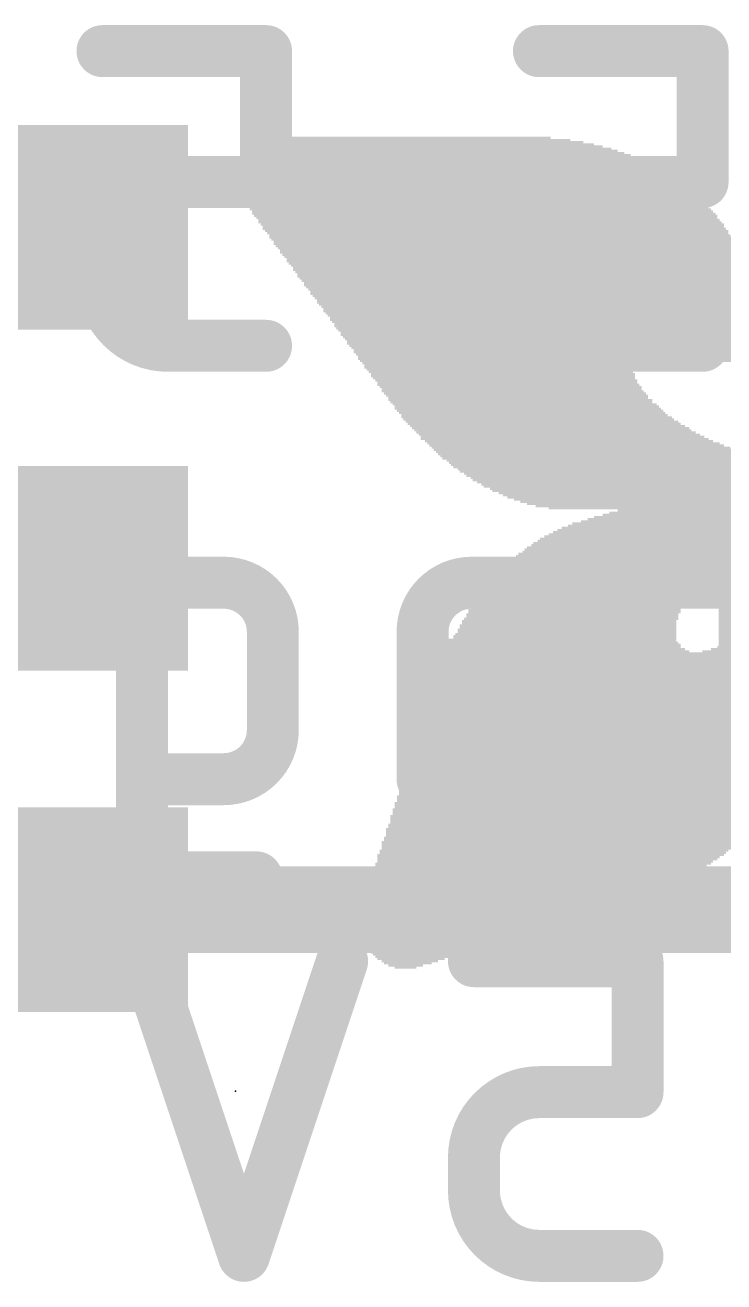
# Model space of a CAD drawing. Extents: x -0.1 to 25.5, y -0.1 to 17.9.
# Drawn here: x 5.351 to 7.401, y 6.299 to 9.982 of the extents above; entities that cross this region are included whole.
import ezdxf

# ---------------------------------------------------------------- set-up
doc = ezdxf.new("R2010")
doc.units = 0
for name, color, linetype in [('1', 12, 'CONTINUOUS'), ('21', 40, 'CONTINUOUS'), ('22', 6, 'CONTINUOUS'), ('23', 53, 'CONTINUOUS')]:
    doc.layers.add(name, color=color, linetype=linetype)

# ---------------------------------------------------------------- blocks, each defined once
blk = doc.blocks.new('RECT')
blk.add_solid([(-0.5, -0.5), (0.5, -0.5), (-0.5, 0.5), (0.5, 0.5)])

msp = doc.modelspace()

# ---------------------------------------------------------------- linework, layer by layer
at = {"layer": '1', "const_width": 0.254}
msp.add_lwpolyline([(5.054, 7.39), (9.247, 7.39)], dxfattribs=at)
at = {"layer": '22', "const_width": 0.1524}
for points in [[(6.0582, 9.906), (5.5784, 9.906)], [(6.0582, 9.5222), (6.0582, 9.906)], [(7.3384, 9.906), (6.8586, 9.906)], [(7.3384, 9.5222), (7.3384, 9.906)], [(5.7704, 9.5222), (6.0582, 9.5222)], [(7.0505, 9.5222), (7.3384, 9.5222)], [(5.5784, 9.2343), (5.5784, 9.3303)], [(6.8586, 9.2343), (6.8586, 9.3303)], [(6.4824, 9.0904), (6.4344, 9.0904)], [(6.4344, 9.0904), (6.4344, 9.0424)], [(6.4824, 9.0424), (6.4824, 9.0904)], [(6.0582, 9.0424), (5.7704, 9.0424)], [(6.4344, 9.0424), (6.4824, 9.0424)], [(7.3384, 9.0424), (7.0505, 9.0424)], [(7.4619, 8.636), (7.4619, 7.9163)], [(5.9341, 8.3481), (5.6942, 8.3481)], [(5.6942, 8.3481), (5.6942, 7.6285)], [(6.6611, 8.3481), (6.853, 8.3481)], [(7.5579, 8.3481), (7.27, 8.3481)], [(6.078, 7.9163), (6.078, 8.2042)], [(6.5171, 7.7724), (6.5171, 8.2042)], [(6.5171, 8.1082), (6.733, 8.1082)], [(5.6942, 7.7724), (5.9341, 7.7724)], [(6.733, 7.7724), (6.5171, 7.7724)], [(7.318, 7.7724), (7.27, 7.7724)], [(5.8381, 7.4845), (6.03, 7.4845)], [(5.9933, 6.3754), (5.7054, 7.239)], [(6.2812, 7.239), (5.9933, 6.3754)], [(7.1476, 7.239), (6.6678, 7.239)], [(7.1476, 6.8552), (7.1476, 7.239)], [(6.8597, 6.8552), (7.1476, 6.8552)], [(6.6678, 6.5673), (6.6678, 6.6633)], [(7.1476, 6.3754), (6.8597, 6.3754)]]:
    msp.add_lwpolyline(points, dxfattribs=at)
at = {"layer": '22'}
for points, const_width in [([(5.5784, 9.9441, 1), (5.5784, 9.8679)], 0.0762), ([(6.0963, 9.906, 1), (6.0201, 9.906)], 0.0762), ([(6.0582, 9.8679, 1), (6.0582, 9.9441)], 0.0762), ([(6.8586, 9.9441, 1), (6.8586, 9.8679)], 0.0762), ([(7.3765, 9.906, 1), (7.3003, 9.906)], 0.0762), ([(7.3384, 9.8679, 1), (7.3384, 9.9441)], 0.0762), ([(5.7704, 9.5222, 0.4142), (5.5784, 9.3303)], 0.1524), ([(5.7704, 9.5603, 1), (5.7704, 9.4841)], 0.0762), ([(5.7703, 9.4841, 1), (5.7704, 9.5603)], 0.0762), ([(6.0582, 9.4841, 1), (6.0582, 9.5603)], 0.0762), ([(7.0505, 9.5222, 0.4142), (6.8586, 9.3303)], 0.1524), ([(7.0505, 9.5603, 1), (7.0505, 9.4841)], 0.0762), ([(7.0505, 9.4841, 1), (7.0505, 9.5603)], 0.0762), ([(7.3384, 9.4841, 1), (7.3384, 9.5603)], 0.0762), ([(6.0201, 9.5222, 1), (6.0963, 9.5222)], 0.0762), ([(7.3003, 9.5222, 1), (7.3765, 9.5222)], 0.0762), ([(5.6165, 9.3303, 1), (5.5403, 9.3303)], 0.0762), ([(6.8967, 9.3303, 1), (6.8205, 9.3303)], 0.0762), ([(5.5403, 9.3303, 1), (5.6165, 9.3303)], 0.0762), ([(6.8205, 9.3303, 1), (6.8967, 9.3303)], 0.0762), ([(5.5784, 9.2343, 0.4142), (5.7704, 9.0424)], 0.1524), ([(5.6165, 9.2343, 1), (5.5403, 9.2343)], 0.0762), ([(6.8586, 9.2343, 0.4142), (7.0505, 9.0424)], 0.1524), ([(6.8967, 9.2343, 1), (6.8205, 9.2343)], 0.0762), ([(5.5403, 9.2343, 1), (5.6165, 9.2343)], 0.0762), ([(6.8205, 9.2343, 1), (6.8967, 9.2343)], 0.0762), ([(6.4344, 9.1285, 1), (6.4344, 9.0523)], 0.0762), ([(6.4725, 9.0904, 1), (6.3963, 9.0904)], 0.0762), ([(6.5205, 9.0904, 1), (6.4443, 9.0904)], 0.0762), ([(6.4824, 9.0523, 1), (6.4824, 9.1285)], 0.0762), ([(5.7704, 9.0805, 1), (5.7704, 9.0043)], 0.0762), ([(5.7704, 9.0043, 1), (5.7704, 9.0805)], 0.0762), ([(6.0582, 9.0043, 1), (6.0582, 9.0805)], 0.0762), ([(6.4344, 9.0805, 1), (6.4344, 9.0043)], 0.0762), ([(6.4824, 9.0043, 1), (6.4824, 9.0805)], 0.0762), ([(7.0505, 9.0805, 1), (7.0505, 9.0043)], 0.0762), ([(7.0505, 9.0043, 1), (7.0505, 9.0805)], 0.0762), ([(7.3384, 9.0043, 1), (7.3384, 9.0805)], 0.0762), ([(6.3963, 9.0424, 1), (6.4725, 9.0424)], 0.0762), ([(6.4443, 9.0424, 1), (6.5205, 9.0424)], 0.0762), ([(7.5, 8.636, 1), (7.4238, 8.636)], 0.0762), ([(5.6942, 8.3862, 1), (5.6942, 8.31)], 0.0762), ([(5.7323, 8.3481, 1), (5.6561, 8.3481)], 0.0762), ([(6.078, 8.2042, 0.4142), (5.9341, 8.3481)], 0.1524), ([(5.9341, 8.3862, 1), (5.9341, 8.31)], 0.0762), ([(5.9341, 8.31, 1), (5.9341, 8.3862)], 0.0762), ([(6.6611, 8.3481, 0.4142), (6.5171, 8.2042)], 0.1524), ([(6.6611, 8.3862, 1), (6.6611, 8.31)], 0.0762), ([(6.6611, 8.31, 1), (6.6611, 8.3862)], 0.0762), ([(6.853, 8.31, 1), (6.853, 8.3862)], 0.0762), ([(7.27, 8.3862, 1), (7.27, 8.31)], 0.0762), ([(6.1161, 8.2042, 1), (6.0399, 8.2042)], 0.0762), ([(6.5552, 8.2042, 1), (6.479, 8.2042)], 0.0762), ([(6.0399, 8.2042, 1), (6.1161, 8.2042)], 0.0762), ([(6.479, 8.2042, 1), (6.5552, 8.2042)], 0.0762), ([(6.5171, 8.1463, 1), (6.5171, 8.0701)], 0.0762), ([(6.733, 7.7724, 1), (6.733, 8.1082)], 0.1524), ([(6.733, 8.1463, 1), (6.733, 8.0701)], 0.0762), ([(6.733, 8.0701, 1), (6.733, 8.1463)], 0.0762), ([(5.9341, 7.7724, 0.4142), (6.078, 7.9163)], 0.1524), ([(6.1161, 7.9163, 1), (6.0399, 7.9163)], 0.0762), ([(7.318, 7.7724, 0.4142), (7.4619, 7.9163)], 0.1524), ([(7.5, 7.9163, 1), (7.4238, 7.9163)], 0.0762), ([(6.0399, 7.9163, 1), (6.1161, 7.9163)], 0.0762), ([(7.4238, 7.9163, 1), (7.5, 7.9163)], 0.0762), ([(5.6942, 7.8105, 1), (5.6942, 7.7343)], 0.0762), ([(5.9341, 7.8105, 1), (5.9341, 7.7343)], 0.0762), ([(5.9341, 7.7343, 1), (5.9341, 7.8105)], 0.0762), ([(6.5171, 7.8105, 1), (6.5171, 7.7343)], 0.0762), ([(6.733, 7.8105, 1), (6.733, 7.7343)], 0.0762), ([(6.733, 7.7343, 1), (6.733, 7.8105)], 0.0762), ([(7.27, 7.8105, 1), (7.27, 7.7343)], 0.0762), ([(7.318, 7.8105, 1), (7.318, 7.7343)], 0.0762), ([(7.318, 7.7343, 1), (7.318, 7.8105)], 0.0762), ([(6.479, 7.7724, 1), (6.5552, 7.7724)], 0.0762), ([(5.6942, 7.6285, 0.4142), (5.8381, 7.4845)], 0.1524), ([(5.7323, 7.6285, 1), (5.6561, 7.6285)], 0.0762), ([(5.6561, 7.6285, 1), (5.7323, 7.6285)], 0.0762), ([(5.8381, 7.5226, 1), (5.8381, 7.4464)], 0.0762), ([(5.8381, 7.4464, 1), (5.8381, 7.5226)], 0.0762), ([(6.03, 7.4464, 1), (6.03, 7.5226)], 0.0762), ([(5.7416, 7.251, 1), (5.6693, 7.227)], 0.0762), ([(6.3173, 7.227, 1), (6.245, 7.251)], 0.0762), ([(6.6678, 7.2771, 1), (6.6678, 7.2009)], 0.0762), ([(7.1857, 7.239, 1), (7.1095, 7.239)], 0.0762), ([(7.1476, 7.2009, 1), (7.1476, 7.2771)], 0.0762), ([(6.8597, 6.8552, 0.4142), (6.6678, 6.6633)], 0.1524), ([(6.8597, 6.8933, 1), (6.8597, 6.8171)], 0.0762), ([(6.8597, 6.8171, 1), (6.8597, 6.8933)], 0.0762), ([(7.1476, 6.8171, 1), (7.1476, 6.8933)], 0.0762), ([(7.1095, 6.8552, 1), (7.1857, 6.8552)], 0.0762), ([(6.7059, 6.6633, 1), (6.6297, 6.6633)], 0.0762), ([(6.6297, 6.6633, 1), (6.7059, 6.6633)], 0.0762), ([(6.6678, 6.5673, 0.4142), (6.8597, 6.3754)], 0.1524), ([(6.7059, 6.5673, 1), (6.6297, 6.5673)], 0.0762), ([(6.6297, 6.5673, 1), (6.7059, 6.5673)], 0.0762), ([(6.8597, 6.4135, 1), (6.8597, 6.3373)], 0.0762), ([(6.8597, 6.3373, 1), (6.8597, 6.4135)], 0.0762), ([(7.1476, 6.3373, 1), (7.1476, 6.4135)], 0.0762), ([(5.9571, 6.3874, 1), (6.0294, 6.3634)], 0.0762), ([(5.9571, 6.3634, 1), (6.0294, 6.3874)], 0.0762)]:
    msp.add_lwpolyline(points, format="xyb", dxfattribs=dict(at, const_width=const_width))
at = {"layer": '23'}
msp.add_point((5.969, 6.858), dxfattribs=at)

# ---------------------------------------------------------------- block references
at = {"layer": '1', "xscale": 1.55, "yscale": 0.6}
for p in [(5.054, 9.39), (5.054, 8.39), (5.054, 7.39)]:
    msp.add_blockref('RECT', p, dxfattribs=at)
at = {"layer": '21'}
for p, xscale, yscale in [((6.4961, 9.652), 0.7937, 0.0064), ((6.5564, 9.6139), 1.0668, 0.0064), ((6.55, 9.6203), 1.0414, 0.0063), ((6.5405, 9.6266), 1.0096, 0.0064), ((6.5342, 9.633), 0.9715, 0.0063), ((6.5247, 9.6393), 0.9271, 0.0064), ((6.512, 9.6456), 0.8763, 0.0063), ((6.5913, 9.5758), 1.1874, 0.0064), ((6.5881, 9.5822), 1.1684, 0.0063), ((6.5755, 9.5949), 1.1303, 0.0063), ((6.585, 9.5885), 1.1493, 0.0064), ((6.5723, 9.6012), 1.1113, 0.0064), ((6.5659, 9.6075), 1.0858, 0.0063), ((6.6072, 9.5568), 1.2319, 0.0063), ((6.6135, 9.5504), 1.2446, 0.0064), ((6.6167, 9.5441), 1.251, 0.0063), ((6.6231, 9.5377), 1.2637, 0.0064), ((6.604, 9.5631), 1.2128, 0.0064), ((6.5977, 9.5694), 1.2001, 0.0063), ((6.6231, 9.5313), 1.2763, 0.0063), ((6.6294, 9.525), 1.289, 0.0064), ((6.6326, 9.5187), 1.2954, 0.0063), ((6.6358, 9.5123), 1.3017, 0.0064), ((6.6421, 9.506), 1.3144, 0.0063), ((6.6485, 9.4996), 1.3145, 0.0064), ((6.6516, 9.4932), 1.3208, 0.0063), ((6.6548, 9.4869), 1.3272, 0.0064), ((6.658, 9.4806), 1.3335, 0.0063), ((6.6675, 9.4679), 1.3398, 0.0063), ((6.6644, 9.4742), 1.3335, 0.0064), ((6.6739, 9.4615), 1.3399, 0.0064), ((6.677, 9.4551), 1.3462, 0.0063), ((6.6834, 9.4488), 1.3462, 0.0064), ((6.6866, 9.4425), 1.3525, 0.0063), ((6.6929, 9.4361), 1.3526, 0.0064), ((6.6961, 9.4298), 1.3589, 0.0063), ((6.7025, 9.4234), 1.3589, 0.0064), ((6.7056, 9.417), 1.3526, 0.0063), ((6.712, 9.4107), 1.3525, 0.0064), ((6.7152, 9.4044), 1.3589, 0.0063), ((6.7214, 9.398), 1.3589, 0.0064), ((6.7247, 9.3917), 1.3525, 0.0063), ((6.7279, 9.3853), 1.3589, 0.0064), ((6.7342, 9.3789), 1.3589, 0.0063), ((6.7374, 9.3726), 1.3525, 0.0064), ((6.7437, 9.3663), 1.3526, 0.0063), ((6.7469, 9.3599), 1.3589, 0.0064), ((6.75, 9.3536), 1.3525, 0.0063), ((6.7595, 9.3408), 1.3589, 0.0063), ((6.7564, 9.3472), 1.3526, 0.0064), ((6.7628, 9.3345), 1.3525, 0.0064), ((6.7691, 9.3282), 1.3526, 0.0063), ((6.7755, 9.3218), 1.3525, 0.0064), ((6.7755, 9.3155), 1.3525, 0.0063), ((6.7818, 9.3091), 1.3526, 0.0064), ((6.7881, 9.3027), 1.3525, 0.0063), ((6.9564, 9.2964), 1.6764, 0.0064), ((6.9564, 9.2901), 1.6764, 0.0063), ((6.9565, 9.2837), 1.6637, 0.0064), ((6.9596, 9.2774), 1.6574, 0.0063), ((6.9596, 9.271), 1.6446, 0.0064), ((6.9596, 9.2646), 1.6446, 0.0063), ((6.9628, 9.2583), 1.6383, 0.0064), ((6.9628, 9.252), 1.6256, 0.0063), ((6.9628, 9.2456), 1.6256, 0.0064), ((6.9628, 9.2393), 1.6129, 0.0063), ((6.966, 9.2329), 1.6065, 0.0064), ((6.9691, 9.2265), 1.6002, 0.0063), ((6.9691, 9.2202), 1.6002, 0.0064), ((6.9691, 9.2139), 1.5875, 0.0063), ((6.9723, 9.2075), 1.5812, 0.0064), ((6.9755, 9.2012), 1.5748, 0.0063), ((6.9723, 9.1948), 1.5684, 0.0064), ((6.9755, 9.1884), 1.5621, 0.0063), ((6.9787, 9.1821), 1.5557, 0.0064), ((6.9818, 9.1758), 1.5494, 0.0063), ((6.9818, 9.1694), 1.5494, 0.0064), ((6.9819, 9.1631), 1.5367, 0.0063), ((6.985, 9.1567), 1.5304, 0.0064), ((6.9882, 9.1504), 1.524, 0.0063), ((6.9882, 9.144), 1.524, 0.0064), ((6.9914, 9.1377), 1.5177, 0.0063), ((6.9946, 9.1313), 1.5113, 0.0064), ((6.9945, 9.125), 1.4986, 0.0063), ((6.9945, 9.1186), 1.4986, 0.0064), ((6.9977, 9.1123), 1.4922, 0.0063), ((7.0009, 9.1059), 1.4859, 0.0064), ((7.0009, 9.0996), 1.4859, 0.0063), ((7.0041, 9.0932), 1.4795, 0.0064), ((7.0072, 9.0869), 1.4732, 0.0063), ((7.0104, 9.0805), 1.4668, 0.0064), ((7.0104, 9.0742), 1.4668, 0.0063), ((7.0136, 9.0678), 1.4605, 0.0064), ((7.0168, 9.0615), 1.4541, 0.0063), ((7.0199, 9.0551), 1.4478, 0.0064), ((7.0199, 9.0488), 1.4478, 0.0063), ((7.0231, 9.0424), 1.4414, 0.0064), ((6.7595, 9.0361), 0.9017, 0.0063), ((6.7469, 9.0297), 0.8636, 0.0064), ((6.7374, 9.0234), 0.8445, 0.0063), ((7.493, 9.0361), 0.5016, 0.0063), ((7.5152, 9.0297), 0.4572, 0.0064), ((7.5311, 9.0234), 0.4254, 0.0063), ((6.7374, 9.017), 0.8319, 0.0064), ((6.7374, 9.0107), 0.8191, 0.0063), ((6.7342, 9.0043), 0.8128, 0.0064), ((6.7374, 8.998), 0.8065, 0.0063), ((6.7374, 8.9916), 0.7937, 0.0064), ((6.7405, 8.9853), 0.7874, 0.0063), ((7.5406, 9.017), 0.4064, 0.0064), ((7.5502, 9.0107), 0.3873, 0.0063), ((7.5565, 9.0043), 0.3746, 0.0064), ((7.566, 8.998), 0.3556, 0.0063), ((6.7405, 8.9789), 0.7874, 0.0064), ((6.7437, 8.9726), 0.781, 0.0063), ((6.7469, 8.9662), 0.7747, 0.0064), ((6.7533, 8.9599), 0.7747, 0.0063), ((6.7533, 8.9535), 0.7747, 0.0064), ((6.7564, 8.9472), 0.7684, 0.0063), ((6.7628, 8.9408), 0.7683, 0.0064), ((6.7659, 8.9345), 0.762, 0.0063), ((6.7691, 8.9281), 0.7684, 0.0064), ((6.7755, 8.9218), 0.7683, 0.0063), ((6.7786, 8.9154), 0.762, 0.0064), ((6.7818, 8.9091), 0.7684, 0.0063), ((6.7881, 8.9027), 0.7683, 0.0064), ((6.7945, 8.8963), 0.7684, 0.0063), ((6.7977, 8.89), 0.762, 0.0064), ((6.8041, 8.8837), 0.7747, 0.0063), ((6.8072, 8.8773), 0.7684, 0.0064), ((6.8168, 8.871), 0.7747, 0.0063), ((6.8262, 8.8582), 0.7811, 0.0063), ((6.8231, 8.8646), 0.7747, 0.0064), ((6.8326, 8.8519), 0.781, 0.0064), ((6.839, 8.8456), 0.7811, 0.0063), ((6.8453, 8.8392), 0.781, 0.0064), ((6.8517, 8.8329), 0.7937, 0.0063), ((6.858, 8.8265), 0.7938, 0.0064), ((6.8676, 8.8201), 0.8001, 0.0063), ((6.8739, 8.8138), 0.8001, 0.0064), ((6.8834, 8.8075), 0.8064, 0.0063), ((6.8929, 8.8011), 0.8128, 0.0064), ((6.8993, 8.7948), 0.8128, 0.0063), ((6.9088, 8.7884), 0.8192, 0.0064), ((6.9184, 8.782), 0.8255, 0.0063), ((6.9342, 8.7694), 0.8446, 0.0063), ((6.9279, 8.7757), 0.8319, 0.0064), ((6.9469, 8.763), 0.8446, 0.0064), ((6.9596, 8.7567), 0.8572, 0.0063), ((6.9691, 8.7503), 0.8636, 0.0064), ((6.9819, 8.7439), 0.8763, 0.0063), ((6.9945, 8.7376), 0.889, 0.0064), ((7.0136, 8.7313), 0.9144, 0.0063), ((7.0326, 8.7249), 0.9398, 0.0064), ((7.2708, 8.7186), 1.4033, 0.0063), ((7.2739, 8.7122), 1.397, 0.0064), ((7.2803, 8.7058), 1.3843, 0.0063), ((7.2835, 8.6995), 1.3779, 0.0064), ((7.2866, 8.6932), 1.3716, 0.0063), ((7.293, 8.6868), 1.3716, 0.0064), ((7.2994, 8.6805), 1.3589, 0.0063), ((7.3056, 8.6741), 1.3589, 0.0064), ((7.3152, 8.6677), 1.3526, 0.0063), ((7.3248, 8.6614), 1.3589, 0.0064), ((7.3342, 8.6551), 1.3525, 0.0063), ((7.347, 8.6487), 1.3653, 0.0064), ((7.3597, 8.6424), 1.3653, 0.0063), ((7.3819, 8.636), 1.3843, 0.0064), ((7.4073, 8.6296), 1.4224, 0.0063), ((8.0518, 8.6233), 2.6734, 0.0064), ((8.0518, 8.617), 2.6606, 0.0063), ((8.0549, 8.6106), 2.6289, 0.0064), ((8.0582, 8.6043), 2.6099, 0.0063), ((8.0582, 8.5979), 2.5845, 0.0064), ((8.0645, 8.5915), 2.559, 0.0063), ((8.0709, 8.5852), 2.5337, 0.0064), ((8.074, 8.5789), 2.5019, 0.0063), ((8.0836, 8.5725), 2.4701, 0.0064), ((8.0995, 8.5662), 2.4257, 0.0063), ((7.3025, 8.5471), 0.5144, 0.0064), ((7.3248, 8.5534), 0.5207, 0.0063), ((8.1947, 8.5598), 2.2098, 0.0064), ((7.2041, 8.509), 0.5588, 0.0064), ((7.22, 8.5153), 0.5525, 0.0063), ((7.2327, 8.5217), 0.5525, 0.0064), ((7.2485, 8.5281), 0.5334, 0.0063), ((7.2676, 8.5344), 0.5334, 0.0064), ((7.2803, 8.5408), 0.5207, 0.0063), ((7.1438, 8.4709), 0.5779, 0.0064), ((7.1501, 8.4772), 0.5778, 0.0063), ((7.1628, 8.4836), 0.5778, 0.0064), ((7.1724, 8.49), 0.5715, 0.0063), ((7.1819, 8.4963), 0.5651, 0.0064), ((7.1946, 8.5027), 0.5651, 0.0063), ((7.093, 8.4328), 0.5905, 0.0064), ((7.1057, 8.4391), 0.5905, 0.0063), ((7.1088, 8.4455), 0.5842, 0.0064), ((7.1184, 8.4519), 0.5905, 0.0063), ((7.1279, 8.4582), 0.5842, 0.0064), ((7.1342, 8.4646), 0.5842, 0.0063), ((7.0581, 8.3947), 0.5969, 0.0064), ((7.0644, 8.401), 0.5969, 0.0063), ((7.0708, 8.4074), 0.5969, 0.0064), ((7.0771, 8.4138), 0.5969, 0.0063), ((7.0835, 8.4201), 0.5969, 0.0064), ((7.0898, 8.4265), 0.5969, 0.0063), ((7.0295, 8.3629), 0.6033, 0.0063), ((7.0358, 8.3693), 0.6032, 0.0064), ((7.039, 8.3757), 0.5969, 0.0063), ((7.0454, 8.382), 0.5969, 0.0064), ((7.0517, 8.3884), 0.5969, 0.0063), ((7.0009, 8.3248), 0.6096, 0.0063), ((7.0072, 8.3376), 0.6096, 0.0063), ((7.0041, 8.3312), 0.6033, 0.0064), ((7.0136, 8.3439), 0.6096, 0.0064), ((7.0168, 8.3503), 0.6033, 0.0063), ((7.0231, 8.3566), 0.6032, 0.0064), ((6.9723, 8.2867), 0.616, 0.0063), ((6.9787, 8.2931), 0.6159, 0.0064), ((6.985, 8.3058), 0.616, 0.0064), ((6.9818, 8.2995), 0.6096, 0.0063), ((6.9914, 8.3122), 0.6159, 0.0063), ((6.9945, 8.3185), 0.6096, 0.0064), ((6.9565, 8.255), 0.6223, 0.0064), ((6.9565, 8.2486), 0.6223, 0.0063), ((6.9628, 8.2677), 0.6223, 0.0064), ((6.9628, 8.2614), 0.6223, 0.0063), ((6.966, 8.2741), 0.6159, 0.0063), ((6.9723, 8.2804), 0.616, 0.0064), ((6.9405, 8.2105), 0.6413, 0.0063), ((6.9437, 8.2233), 0.635, 0.0063), ((6.9437, 8.2169), 0.635, 0.0064), ((6.9469, 8.236), 0.6286, 0.0063), ((6.9469, 8.2296), 0.6286, 0.0064), ((6.9533, 8.2423), 0.6287, 0.0064), ((6.931, 8.1788), 0.6604, 0.0064), ((6.9342, 8.1915), 0.654, 0.0064), ((6.9342, 8.1852), 0.654, 0.0063), ((6.9374, 8.1979), 0.6477, 0.0063), ((6.9405, 8.2042), 0.6413, 0.0064), ((6.9437, 8.1471), 0.7112, 0.0063), ((7.2644, 8.1407), 1.3526, 0.0064), ((6.9342, 8.1598), 0.6794, 0.0063), ((6.9405, 8.1534), 0.6921, 0.0064), ((6.9342, 8.1724), 0.6668, 0.0063), ((6.9374, 8.1661), 0.6731, 0.0064), ((7.6391, 8.1471), 0.6033, 0.0063), ((7.6486, 8.1534), 0.5715, 0.0064), ((7.655, 8.1598), 0.5461, 0.0063), ((7.6613, 8.1661), 0.5334, 0.0064), ((7.2708, 8.1026), 1.4033, 0.0064), ((7.2675, 8.1217), 1.3843, 0.0063), ((7.2675, 8.1153), 1.3843, 0.0064), ((7.2708, 8.109), 1.3907, 0.0063), ((7.2644, 8.1343), 1.3652, 0.0063), ((7.2676, 8.128), 1.3716, 0.0064), ((7.2835, 8.0645), 1.4541, 0.0064), ((7.2739, 8.0899), 1.4224, 0.0064), ((7.2771, 8.0836), 1.4288, 0.0063), ((7.2803, 8.0772), 1.4351, 0.0064), ((7.2835, 8.0709), 1.4415, 0.0063), ((7.274, 8.0962), 1.4097, 0.0063), ((7.3089, 8.0264), 1.5303, 0.0064), ((7.2961, 8.0391), 1.4923, 0.0064), ((7.2866, 8.0518), 1.4732, 0.0064), ((7.3025, 8.0328), 1.505, 0.0063), ((7.293, 8.0455), 1.4859, 0.0063), ((7.2867, 8.0582), 1.4605, 0.0063), ((7.6295, 8.0074), 2.1844, 0.0063), ((7.6295, 8.001), 2.1844, 0.0064), ((7.6295, 7.9947), 2.1844, 0.0063), ((7.6296, 8.0201), 2.1717, 0.0063), ((7.6296, 8.0137), 2.1717, 0.0064), ((7.0993, 7.9693), 1.1494, 0.0063), ((7.0993, 7.9629), 1.1494, 0.0064), ((7.0961, 7.9566), 1.143, 0.0063), ((7.6296, 7.9883), 2.1971, 0.0064), ((7.6296, 7.982), 2.1971, 0.0063), ((7.6296, 7.9756), 2.1971, 0.0064), ((7.0866, 7.9312), 1.1494, 0.0063), ((7.0866, 7.9248), 1.1494, 0.0064), ((7.0866, 7.9184), 1.1494, 0.0063), ((7.093, 7.9502), 1.1493, 0.0064), ((7.093, 7.9439), 1.1493, 0.0063), ((7.0898, 7.9375), 1.143, 0.0064), ((7.0739, 7.8931), 1.1494, 0.0063), ((7.0739, 7.8867), 1.1494, 0.0064), ((7.0739, 7.8803), 1.1494, 0.0063), ((7.0803, 7.9121), 1.1493, 0.0064), ((7.0803, 7.9058), 1.1493, 0.0063), ((7.0803, 7.8994), 1.1493, 0.0064), ((7.0612, 7.8486), 1.1494, 0.0064), ((7.0612, 7.8422), 1.1494, 0.0063), ((7.0644, 7.855), 1.1557, 0.0063), ((7.0676, 7.8677), 1.1493, 0.0063), ((7.0676, 7.8613), 1.1493, 0.0064), ((7.0708, 7.874), 1.1557, 0.0064), ((7.0485, 7.8169), 1.1494, 0.0063), ((7.0485, 7.8105), 1.1494, 0.0064), ((7.0581, 7.8359), 1.1557, 0.0064), ((7.0549, 7.8296), 1.1493, 0.0063), ((7.0549, 7.8232), 1.1493, 0.0064), ((7.0358, 7.7788), 1.1494, 0.0063), ((7.0326, 7.7724), 1.143, 0.0064), ((7.039, 7.7851), 1.143, 0.0064), ((7.0422, 7.7978), 1.1493, 0.0064), ((7.0422, 7.7915), 1.1493, 0.0063), ((7.0485, 7.8042), 1.1494, 0.0063), ((7.0168, 7.7407), 1.1367, 0.0063), ((7.0168, 7.7343), 1.1367, 0.0064), ((7.0263, 7.7597), 1.143, 0.0064), ((7.0231, 7.7534), 1.1366, 0.0063), ((7.0231, 7.747), 1.1366, 0.0064), ((7.0326, 7.7661), 1.143, 0.0063), ((6.9977, 7.7026), 1.124, 0.0063), ((6.9945, 7.6962), 1.1176, 0.0064), ((7.0072, 7.7216), 1.1303, 0.0064), ((7.0072, 7.7153), 1.1303, 0.0063), ((7.0041, 7.7089), 1.1239, 0.0064), ((7.0136, 7.728), 1.1303, 0.0063), ((6.9755, 7.6645), 1.1049, 0.0063), ((6.9723, 7.6581), 1.0986, 0.0064), ((6.9882, 7.6835), 1.1176, 0.0064), ((6.985, 7.6772), 1.1112, 0.0063), ((6.9819, 7.6708), 1.1049, 0.0064), ((6.9945, 7.6899), 1.1176, 0.0063), ((6.9533, 7.6264), 1.0859, 0.0063), ((6.9628, 7.6391), 1.0922, 0.0063), ((6.9596, 7.6327), 1.0858, 0.0064), ((6.9723, 7.6518), 1.0986, 0.0063), ((6.966, 7.6454), 1.0859, 0.0064), ((6.9247, 7.5883), 1.0541, 0.0063), ((6.9342, 7.601), 1.0604, 0.0063), ((6.931, 7.5946), 1.0541, 0.0064), ((6.9437, 7.6137), 1.0668, 0.0063), ((6.9405, 7.6073), 1.0605, 0.0064), ((6.9501, 7.62), 1.0795, 0.0064), ((6.8929, 7.5502), 1.016, 0.0063), ((6.9024, 7.5629), 1.0223, 0.0063), ((6.8993, 7.5565), 1.016, 0.0064), ((6.9215, 7.5819), 1.0478, 0.0064), ((6.9152, 7.5756), 1.0351, 0.0063), ((6.912, 7.5692), 1.0287, 0.0064), ((6.8643, 7.5184), 0.9715, 0.0064), ((6.8707, 7.5248), 0.9842, 0.0063), ((6.858, 7.5121), 0.9588, 0.0063), ((6.8866, 7.5438), 1.0033, 0.0064), ((6.8834, 7.5375), 0.997, 0.0063), ((6.8771, 7.5311), 0.9843, 0.0064), ((6.8262, 7.4867), 0.9207, 0.0063), ((6.8199, 7.4803), 0.908, 0.0064), ((6.8136, 7.474), 0.8953, 0.0063), ((6.8485, 7.5057), 0.9525, 0.0064), ((6.8421, 7.4994), 0.9398, 0.0063), ((6.8357, 7.493), 0.9271, 0.0064), ((6.7755, 7.4486), 0.8445, 0.0063), ((6.766, 7.4422), 0.8255, 0.0064), ((6.7881, 7.4549), 0.8573, 0.0064), ((6.804, 7.4676), 0.889, 0.0064), ((6.7945, 7.4613), 0.87, 0.0063), ((6.712, 7.4104), 0.7429, 0.0063), ((6.7025, 7.4041), 0.7239, 0.0064), ((6.7437, 7.4295), 0.7938, 0.0064), ((6.7247, 7.4168), 0.7557, 0.0064), ((6.7342, 7.4232), 0.7747, 0.0063), ((6.7564, 7.4359), 0.8064, 0.0063), ((6.6516, 7.3723), 0.635, 0.0063), ((6.6421, 7.366), 0.616, 0.0064), ((6.6612, 7.3787), 0.6541, 0.0064), ((6.6929, 7.3978), 0.7048, 0.0063), ((6.6834, 7.3914), 0.6858, 0.0064), ((6.6739, 7.3851), 0.6667, 0.0063), ((6.6135, 7.347), 0.5588, 0.0063), ((6.6008, 7.3406), 0.5334, 0.0064), ((6.6326, 7.3597), 0.5969, 0.0063), ((6.6231, 7.3533), 0.5779, 0.0064), ((6.5945, 7.3342), 0.5207, 0.0063), ((6.5818, 7.3279), 0.4953, 0.0064), ((6.5754, 7.3216), 0.4826, 0.0063), ((6.5659, 7.3152), 0.4636, 0.0064), ((6.5596, 7.3089), 0.4381, 0.0063), ((6.5469, 7.3025), 0.4127, 0.0064), ((6.5437, 7.2961), 0.3937, 0.0063), ((6.5342, 7.2898), 0.3747, 0.0064), ((6.5183, 7.2771), 0.3302, 0.0064), ((6.5247, 7.2835), 0.3429, 0.0063), ((6.5088, 7.2708), 0.2985, 0.0063), ((6.5056, 7.2644), 0.2794, 0.0064), ((6.4961, 7.2581), 0.2477, 0.0063), ((6.4897, 7.2517), 0.2222, 0.0064), ((6.4834, 7.2454), 0.1969, 0.0063), ((6.4802, 7.239), 0.1651, 0.0064), ((6.4739, 7.2327), 0.1397, 0.0063), ((6.4675, 7.2263), 0.1016, 0.0064), ((6.4675, 7.22), 0.0635, 0.0063)]:
    msp.add_blockref('RECT', p, dxfattribs=dict(at, xscale=xscale, yscale=yscale))

doc.saveas('drawing.dxf')
